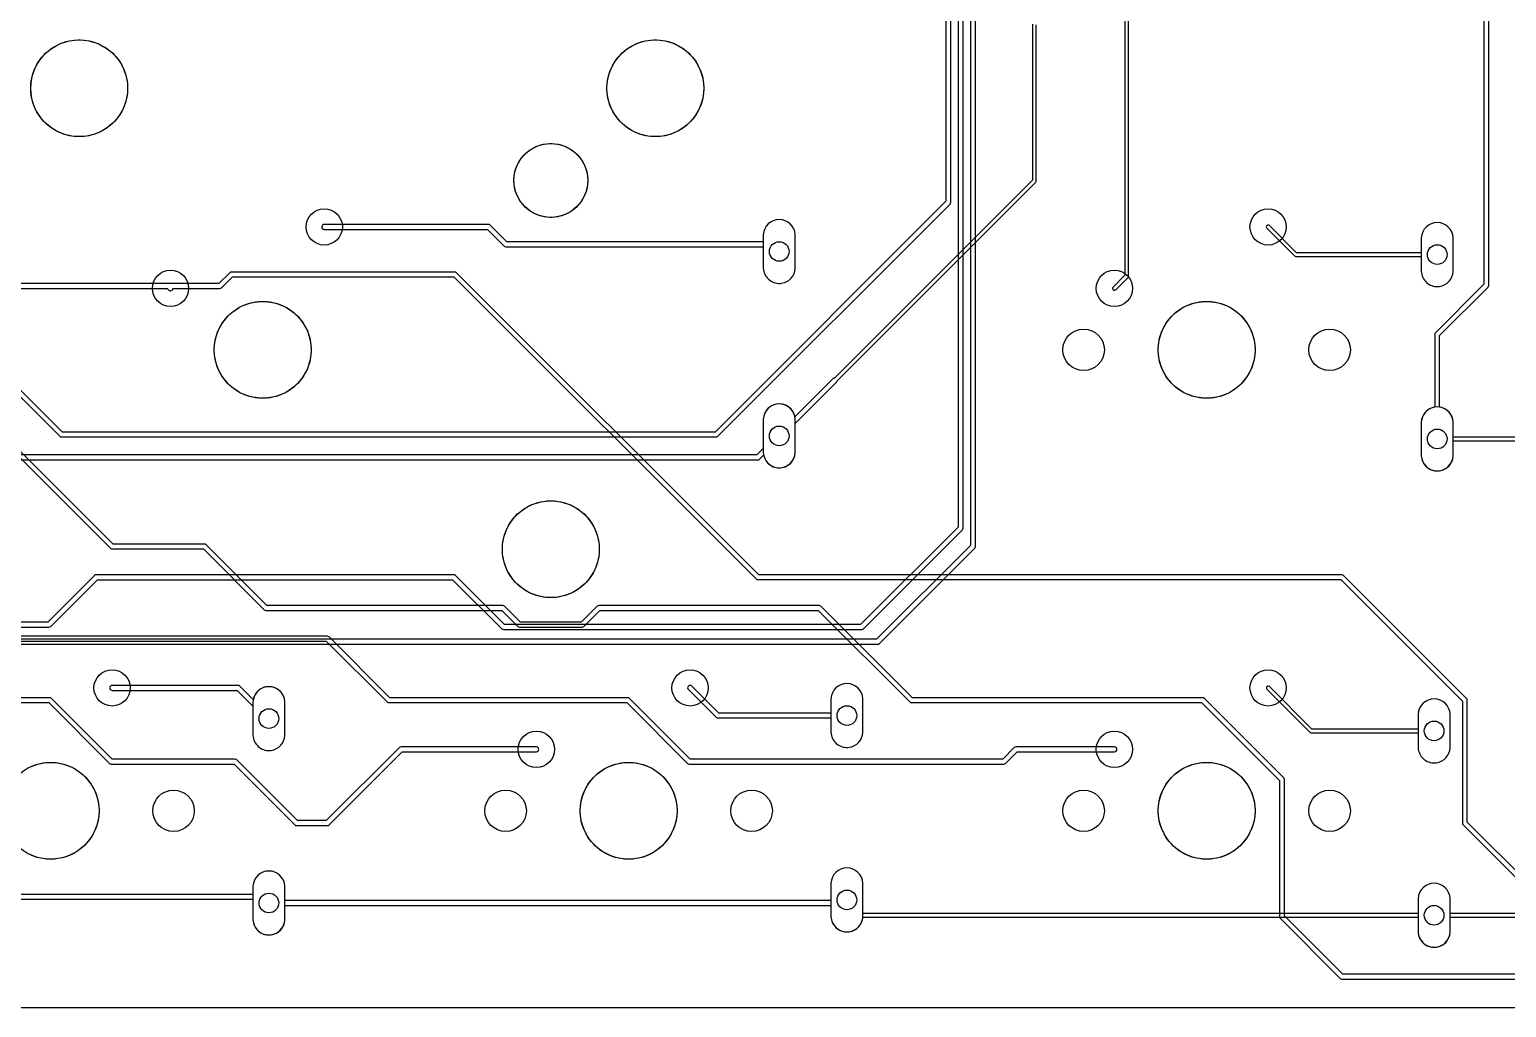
# Model space of a CAD drawing. Header units: millimetres. Extents: x 0 to 364, y 2 to 117.
# Drawn here: x 248.1 to 309.1, y 3.8 to 44.2 of the extents above; entities that cross this region are included whole.
import ezdxf

# ---------------------------------------------------------------- set-up
doc = ezdxf.new("R2010")
doc.units = ezdxf.units.MM

msp = doc.modelspace()

# ---------------------------------------------------------------- linework, layer by layer
at = {"layer": '16_copper'}
for points in [[(308.129, 54.95), (308.129, 33.696), (306.126, 31.694, 0.198912), (306.097, 31.623), (306.097, 28.619, 0.35651), (305.537, 27.998), (305.537, 26.612), (305.543, 26.548), (305.556, 26.484), (305.574, 26.422), (305.599, 26.362), (305.63, 26.305), (305.666, 26.251), (305.707, 26.201), (305.753, 26.155), (305.803, 26.114), (305.857, 26.077), (305.914, 26.047), (305.974, 26.022), (306.036, 26.003), (306.1, 25.991), (306.165, 25.984), (306.229, 25.984), (306.294, 25.991, 0.357805), (306.857, 26.612), (306.857, 27.998, 0.35651), (306.297, 28.619), (306.297, 31.582), (308.3, 33.584, 0.198912), (308.329, 33.655), (308.329, 54.991, 0.198912)], [(289.484, 44.45), (289.484, 38.005), (281.298, 29.819, 0.181075), (281.233, 29.79), (279.666, 28.223, 0.883004), (278.359, 28.125), (278.359, 26.739, 0.952079), (279.679, 26.739), (279.679, 27.949), (281.377, 29.646, 0.181856), (281.406, 29.711), (289.614, 37.919, 0.198912), (289.636, 37.973), (289.636, 44.418)], [(309.99, 8.922), (307.44, 11.471), (307.44, 16.51, 0.198912), (307.411, 16.581), (302.331, 21.661, 0.198912), (302.26, 21.69), (278.171, 21.69), (265.687, 34.175, 0.198912), (265.616, 34.204), (256.392, 34.204, 0.198912), (256.322, 34.175), (255.871, 33.725), (253.794, 33.725, 0.043004), (253.776, 33.726), (243.567, 33.726)], [(243.525, 33.523), (253.734, 33.523), (253.801, 33.456, 0.656013), (253.974, 33.525), (255.913, 33.525, 0.198912), (255.984, 33.554), (256.434, 34.004), (265.575, 34.004), (278.059, 21.519, 0.198912), (278.13, 21.49), (302.219, 21.49), (307.24, 16.469), (307.24, 11.43, 0.198912), (307.269, 11.359), (309.877, 8.751, 0.198912)], [(330.159, 5.18), (302.301, 5.18), (299.888, 7.593), (299.888, 13.229, 0.198912), (299.859, 13.299), (296.578, 16.581, 0.198912), (296.507, 16.61), (284.521, 16.61), (280.741, 20.391, 0.198912), (280.67, 20.42), (271.562, 20.42, 0.198912), (271.491, 20.391), (270.832, 19.732), (268.334, 19.732), (267.675, 20.391, 0.198912), (267.604, 20.42), (257.851, 20.42), (255.341, 22.931, 0.198912), (255.27, 22.96), (251.501, 22.96), (242.641, 31.821, 0.198912)], [(242.529, 31.65), (251.389, 22.789, 0.198912), (251.46, 22.76), (255.229, 22.76), (257.739, 20.249, 0.198912), (257.81, 20.22), (267.563, 20.22), (268.222, 19.561, 0.198912), (268.292, 19.532), (270.874, 19.532, 0.198912), (270.944, 19.561), (271.603, 20.22), (280.629, 20.22), (284.409, 16.439, 0.198912), (284.48, 16.41), (296.466, 16.41), (299.688, 13.187), (299.688, 7.552, 0.198912), (299.717, 7.481), (302.189, 5.009, 0.198912), (302.26, 4.98), (330.2, 4.98, 0.198912)], [(241.3, 18.948), (260.308, 18.948), (262.818, 16.438, 0.198912), (262.89, 16.408), (272.718, 16.408), (275.228, 13.898, 0.198912), (275.3, 13.868), (288.29, 13.868, 0.198912), (288.362, 13.898), (288.84, 14.376), (292.862, 14.376, 1), (292.862, 14.58), (288.798, 14.58, 0.198912), (288.726, 14.55), (288.248, 14.072), (275.342, 14.072), (272.832, 16.582, 0.198912), (272.76, 16.612), (262.932, 16.612), (260.422, 19.122, 0.198912), (260.35, 19.152), (241.342, 19.152)], [(237.49, 16.408), (248.842, 16.408), (251.352, 13.898, 0.198912), (251.424, 13.868), (256.498, 13.868), (259.008, 11.358, 0.198912), (259.08, 11.328), (260.35, 11.328, 0.198912), (260.422, 11.358), (263.44, 14.376), (268.986, 14.376, 1), (268.986, 14.58), (263.398, 14.58, 0.198912), (263.326, 14.55), (260.308, 11.532), (259.122, 11.532), (256.612, 14.042, 0.198912), (256.54, 14.072), (251.466, 14.072), (248.956, 16.582, 0.198912), (248.884, 16.612), (237.532, 16.612)]]:
    msp.add_lwpolyline(points, format="xyb", dxfattribs=at)
for points in [[(279.116, 33.738, 0.357805), (279.679, 34.359), (279.679, 35.745, 0.952079), (278.359, 35.745), (278.359, 34.359), (278.365, 34.295), (278.378, 34.231), (278.396, 34.169), (278.421, 34.109), (278.452, 34.052), (278.488, 33.998), (278.529, 33.948), (278.575, 33.902), (278.625, 33.861), (278.679, 33.824), (278.736, 33.794), (278.796, 33.769), (278.858, 33.75), (278.922, 33.738), (278.987, 33.731), (279.051, 33.731)], [(306.294, 33.611, 0.357805), (306.857, 34.232), (306.857, 35.618, 0.952079), (305.537, 35.618), (305.537, 34.232), (305.543, 34.168), (305.556, 34.104), (305.574, 34.042), (305.599, 33.982), (305.63, 33.925), (305.666, 33.871), (305.707, 33.821), (305.753, 33.775), (305.803, 33.734), (305.857, 33.697), (305.914, 33.667), (305.974, 33.642), (306.036, 33.623), (306.1, 33.611), (306.165, 33.604), (306.229, 33.604)], [(281.91, 14.561, 0.357805), (282.473, 15.182), (282.473, 16.568, 0.952079), (281.153, 16.568), (281.153, 15.182), (281.159, 15.118), (281.172, 15.054), (281.19, 14.992), (281.215, 14.932), (281.246, 14.875), (281.282, 14.821), (281.323, 14.771), (281.369, 14.725), (281.419, 14.684), (281.473, 14.647), (281.53, 14.617), (281.59, 14.592), (281.652, 14.573), (281.716, 14.561), (281.781, 14.554), (281.845, 14.554)], [(258.034, 14.434, 0.357805), (258.597, 15.055), (258.597, 16.441, 0.952079), (257.277, 16.441), (257.277, 15.055), (257.283, 14.991), (257.296, 14.927), (257.314, 14.865), (257.339, 14.805), (257.37, 14.748), (257.406, 14.694), (257.447, 14.644), (257.493, 14.598), (257.543, 14.557), (257.597, 14.52), (257.654, 14.49), (257.714, 14.465), (257.776, 14.446), (257.84, 14.434), (257.905, 14.427), (257.969, 14.427)], [(306.167, 13.926, 0.357805), (306.73, 14.547), (306.73, 15.933, 0.952079), (305.41, 15.933), (305.41, 14.547), (305.416, 14.483), (305.429, 14.419), (305.447, 14.357), (305.472, 14.297), (305.503, 14.24), (305.539, 14.186), (305.58, 14.136), (305.626, 14.09), (305.676, 14.049), (305.73, 14.012), (305.787, 13.982), (305.847, 13.957), (305.909, 13.938), (305.973, 13.926), (306.038, 13.919), (306.102, 13.919)], [(258.034, 6.814, 0.357805), (258.597, 7.435), (258.597, 8.821, 0.952079), (257.277, 8.821), (257.277, 7.435), (257.283, 7.371), (257.296, 7.307), (257.314, 7.245), (257.339, 7.185), (257.37, 7.128), (257.406, 7.074), (257.447, 7.024), (257.493, 6.978), (257.543, 6.937), (257.597, 6.9), (257.654, 6.87), (257.714, 6.845), (257.776, 6.826), (257.84, 6.814), (257.905, 6.807), (257.969, 6.807)], [(281.91, 6.941, 0.357805), (282.473, 7.562), (282.473, 8.948, 0.952079), (281.153, 8.948), (281.153, 7.562), (281.159, 7.498), (281.172, 7.434), (281.19, 7.372), (281.215, 7.312), (281.246, 7.255), (281.282, 7.201), (281.323, 7.151), (281.369, 7.105), (281.419, 7.064), (281.473, 7.027), (281.53, 6.997), (281.59, 6.972), (281.652, 6.953), (281.716, 6.941), (281.781, 6.934), (281.845, 6.934)], [(306.167, 6.306, 0.357805), (306.73, 6.927), (306.73, 8.313, 0.952079), (305.41, 8.313), (305.41, 6.927), (305.416, 6.863), (305.429, 6.799), (305.447, 6.737), (305.472, 6.677), (305.503, 6.62), (305.539, 6.566), (305.58, 6.516), (305.626, 6.47), (305.676, 6.429), (305.73, 6.392), (305.787, 6.362), (305.847, 6.337), (305.909, 6.318), (305.973, 6.306), (306.038, 6.299), (306.102, 6.299)]]:
    msp.add_lwpolyline(points, format="xyb", close=True, dxfattribs=at)
at = {"layer": '1_copper'}
for points in [[(204.597, 18.821), (283.083, 18.821, 0.198912), (283.155, 18.851), (287.092, 22.788, 0.198912), (287.122, 22.86), (287.122, 50.377), (304.872, 68.127), (304.876, 68.132, 0.182684), (304.902, 68.199), (304.902, 87.63, 0.198912), (304.872, 87.702), (302.108, 90.466), (302.108, 90.932, 1), (301.904, 90.932), (301.904, 90.424, 0.198912), (301.934, 90.352), (304.698, 87.588), (304.698, 68.241), (286.948, 50.491, 0.198912), (286.918, 50.419), (286.918, 22.902), (283.041, 19.025), (204.639, 19.025)], [(237.829, 38.887), (249.299, 27.418, 0.198912), (249.371, 27.388), (276.409, 27.388, 0.198912), (276.481, 27.418), (286.076, 37.012, 0.198912), (286.106, 37.084), (286.106, 50.885), (303.983, 68.762, 0.198912), (304.013, 68.834), (304.013, 83.947, 0.198912), (303.983, 84.019), (302.078, 85.924, 1), (301.934, 85.78), (303.809, 83.905), (303.809, 68.876), (285.932, 50.999, 0.198912), (285.902, 50.927), (285.902, 37.126), (276.367, 27.591), (249.413, 27.591), (237.943, 39.061, 0.198912)], [(286.41, 50.673), (286.41, 23.664), (282.381, 19.634), (267.67, 19.634), (265.642, 21.662, 0.198912), (265.57, 21.692), (250.812, 21.692, 0.198912), (250.74, 21.662), (248.81, 19.732), (243.772, 19.732)], [(243.73, 19.529), (248.852, 19.529, 0.198912), (248.924, 19.559), (250.854, 21.488), (265.528, 21.488), (267.556, 19.461, 0.198912), (267.627, 19.431), (282.423, 19.431, 0.198912), (282.494, 19.461), (286.584, 23.55, 0.198912), (286.614, 23.622), (286.614, 50.631)], [(231.542, 26.441), (278.13, 26.441, 0.198912), (278.202, 26.471), (278.372, 26.641, 0.883004), (279.679, 26.739), (279.679, 28.125, 0.952079), (278.359, 28.125), (278.359, 26.915), (278.088, 26.645), (231.563, 26.645)], [(324.587, 27.381), (306.857, 27.381), (306.857, 27.998, 0.952079), (305.537, 27.998), (305.537, 26.612, 0.952079), (306.857, 26.612), (306.857, 27.229), (324.587, 27.229)], [(324.46, 7.696), (306.73, 7.696), (306.73, 8.313, 0.952079), (305.41, 8.313), (305.41, 7.696), (282.48, 7.696), (282.473, 7.702), (282.473, 8.948, 0.952079), (281.153, 8.948), (281.153, 8.23), (258.597, 8.23), (258.597, 8.821, 0.952079), (257.277, 8.821), (257.277, 8.484), (234.594, 8.484)], [(234.594, 8.28), (257.277, 8.28), (257.277, 7.435, 0.952079), (258.597, 7.435), (258.597, 8.026), (281.153, 8.026), (281.153, 7.562, 0.906346), (282.467, 7.498), (282.472, 7.544), (305.41, 7.544), (305.41, 6.927, 0.952079), (306.73, 6.927), (306.73, 7.544), (324.46, 7.544)]]:
    msp.add_lwpolyline(points, format="xyb", dxfattribs=at)
for points in [[(292.879, 33.454, 0.14139), (292.916, 33.474), (293.424, 33.982, 0.198912), (293.446, 34.036), (293.446, 52.07, 0.198912), (293.424, 52.124), (292.916, 52.632, 1), (292.808, 52.524), (293.294, 52.038), (293.294, 34.068), (292.808, 33.582), (292.795, 33.564), (292.788, 33.544), (292.786, 33.522), (292.791, 33.501), (292.801, 33.482), (292.817, 33.467), (292.836, 33.456), (292.857, 33.452)], [(279.116, 33.738, 0.357805), (279.679, 34.359), (279.679, 35.745, 0.952079), (278.359, 35.745), (278.359, 35.447), (267.768, 35.447), (267.076, 36.14, 0.198912), (267.004, 36.17), (260.223, 36.17, 0.921463), (260.206, 35.968), (260.223, 35.966), (266.962, 35.966), (267.655, 35.274, 0.198912), (267.726, 35.244), (278.359, 35.244), (278.359, 34.359), (278.365, 34.295), (278.378, 34.231), (278.396, 34.169), (278.421, 34.109), (278.452, 34.052), (278.488, 33.998), (278.529, 33.948), (278.575, 33.902), (278.625, 33.861), (278.679, 33.824), (278.736, 33.794), (278.796, 33.769), (278.858, 33.75), (278.922, 33.738), (278.987, 33.731), (279.051, 33.731)], [(306.294, 33.611, 0.357805), (306.857, 34.232), (306.857, 35.618, 0.952079), (305.537, 35.618), (305.537, 35.001), (300.387, 35.001), (299.266, 36.122, 1), (299.158, 36.014), (300.301, 34.871, 0.198912), (300.355, 34.849), (305.537, 34.849), (305.537, 34.232), (305.543, 34.168), (305.556, 34.104), (305.574, 34.042), (305.599, 33.982), (305.63, 33.925), (305.666, 33.871), (305.707, 33.821), (305.753, 33.775), (305.803, 33.734), (305.857, 33.697), (305.914, 33.667), (305.974, 33.642), (306.036, 33.623), (306.1, 33.611), (306.165, 33.604), (306.229, 33.604)], [(258.034, 14.434, 0.357805), (258.597, 15.055), (258.597, 16.441, 0.883004), (257.29, 16.539), (256.739, 17.09, 0.198912), (256.667, 17.12), (251.46, 17.12, 0.921463), (251.443, 16.918), (251.46, 16.916), (256.625, 16.916), (257.277, 16.265), (257.277, 15.055), (257.283, 14.991), (257.296, 14.927), (257.314, 14.865), (257.339, 14.805), (257.37, 14.748), (257.406, 14.694), (257.447, 14.644), (257.493, 14.598), (257.543, 14.557), (257.597, 14.52), (257.654, 14.49), (257.714, 14.465), (257.776, 14.446), (257.84, 14.434), (257.905, 14.427), (257.969, 14.427)], [(281.91, 14.561, 0.357805), (282.473, 15.182), (282.473, 16.568, 0.952079), (281.153, 16.568), (281.153, 15.977), (276.521, 15.977), (275.408, 17.09, 1), (275.264, 16.946), (276.407, 15.803, 0.198912), (276.479, 15.773), (281.153, 15.773), (281.153, 15.182), (281.159, 15.118), (281.172, 15.054), (281.19, 14.992), (281.215, 14.932), (281.246, 14.875), (281.282, 14.821), (281.323, 14.771), (281.369, 14.725), (281.419, 14.684), (281.473, 14.647), (281.53, 14.617), (281.59, 14.592), (281.652, 14.573), (281.716, 14.561), (281.781, 14.554), (281.845, 14.554)], [(306.167, 13.926, 0.357805), (306.73, 14.547), (306.73, 15.933, 0.952079), (305.41, 15.933), (305.41, 15.316), (301.022, 15.316), (299.266, 17.072, 1), (299.158, 16.964), (300.936, 15.186, 0.198912), (300.99, 15.164), (305.41, 15.164), (305.41, 14.547), (305.416, 14.483), (305.429, 14.419), (305.447, 14.357), (305.472, 14.297), (305.503, 14.24), (305.539, 14.186), (305.58, 14.136), (305.626, 14.09), (305.676, 14.049), (305.73, 14.012), (305.787, 13.982), (305.847, 13.957), (305.909, 13.938), (305.973, 13.926), (306.038, 13.919), (306.102, 13.919)]]:
    msp.add_lwpolyline(points, format="xyb", close=True, dxfattribs=at)
at = {"layer": 'drills_NPTH'}
for centre, radius in [((250.101, 41.798), 2), ((273.901, 41.798), 2), ((269.583, 37.988), 1.525), ((257.683, 30.988), 2), ((296.672, 30.988), 2), ((269.583, 22.748), 2), ((248.92, 11.938), 2), ((272.796, 11.938), 2), ((296.672, 11.938), 2)]:
    msp.add_circle(centre, radius, dxfattribs=at)
at = {"layer": 'drills_PTH'}
for centre, radius in [((260.223, 36.068), 0.75), ((299.212, 36.068), 0.75), ((279.019, 35.052), 0.406), ((306.197, 34.925), 0.406), ((253.873, 33.528), 0.75), ((292.862, 33.528), 0.75), ((291.592, 30.988), 0.857), ((301.752, 30.988), 0.857), ((279.019, 27.432), 0.406), ((306.197, 27.305), 0.406), ((251.46, 17.018), 0.75), ((275.336, 17.018), 0.75), ((299.212, 17.018), 0.75), ((257.937, 15.748), 0.406), ((281.813, 15.875), 0.406), ((306.07, 15.24), 0.406), ((268.986, 14.478), 0.75), ((292.862, 14.478), 0.75), ((254, 11.938), 0.857), ((267.716, 11.938), 0.857), ((277.876, 11.938), 0.857), ((291.592, 11.938), 0.857), ((301.752, 11.938), 0.857), ((281.813, 8.255), 0.406), ((257.937, 8.128), 0.406), ((306.07, 7.62), 0.406)]:
    msp.add_circle(centre, radius, dxfattribs=at)
at = {"layer": 'holes'}
for points in [[(252.101, 41.738), (252.094, 41.617), (252.079, 41.497), (252.057, 41.378), (252.028, 41.261), (251.992, 41.145), (251.95, 41.032), (251.9, 40.922), (251.844, 40.815), (251.781, 40.712), (251.713, 40.612), (251.638, 40.517), (251.558, 40.427), (251.472, 40.341), (251.382, 40.261), (251.287, 40.186), (251.187, 40.118), (251.084, 40.055), (250.977, 39.999), (250.867, 39.949), (250.754, 39.907), (250.638, 39.871), (250.521, 39.842), (250.402, 39.82), (250.282, 39.805), (250.161, 39.798), (250.041, 39.798), (249.92, 39.805), (249.8, 39.82), (249.681, 39.842), (249.564, 39.871), (249.448, 39.907), (249.335, 39.949), (249.225, 39.999), (249.118, 40.055), (249.015, 40.118), (248.915, 40.186), (248.82, 40.261), (248.73, 40.341), (248.644, 40.427), (248.564, 40.517), (248.489, 40.612), (248.421, 40.712), (248.358, 40.815), (248.302, 40.922), (248.252, 41.032), (248.21, 41.145), (248.174, 41.261), (248.145, 41.378), (248.123, 41.497), (248.108, 41.617), (248.101, 41.738), (248.101, 41.858), (248.108, 41.979), (248.123, 42.099), (248.145, 42.218), (248.174, 42.335), (248.21, 42.451), (248.252, 42.564), (248.302, 42.674), (248.358, 42.781), (248.421, 42.884), (248.489, 42.984), (248.564, 43.079), (248.644, 43.169), (248.73, 43.255), (248.82, 43.335), (248.915, 43.41), (249.015, 43.478), (249.118, 43.541), (249.225, 43.597), (249.335, 43.647), (249.448, 43.689), (249.564, 43.725), (249.681, 43.754), (249.8, 43.776), (249.92, 43.791), (250.041, 43.798), (250.161, 43.798), (250.282, 43.791), (250.402, 43.776), (250.521, 43.754), (250.638, 43.725), (250.754, 43.689), (250.867, 43.647), (250.977, 43.597), (251.084, 43.541), (251.187, 43.478), (251.287, 43.41), (251.382, 43.335), (251.472, 43.255), (251.558, 43.169), (251.638, 43.079), (251.713, 42.984), (251.781, 42.884), (251.844, 42.781), (251.9, 42.674), (251.95, 42.564), (251.992, 42.451), (252.028, 42.335), (252.057, 42.218), (252.079, 42.099), (252.094, 41.979), (252.101, 41.858), (252.101, 41.738)], [(275.901, 41.738), (275.894, 41.617), (275.879, 41.497), (275.857, 41.378), (275.828, 41.261), (275.792, 41.145), (275.75, 41.032), (275.7, 40.922), (275.644, 40.815), (275.581, 40.712), (275.513, 40.612), (275.438, 40.517), (275.358, 40.427), (275.272, 40.341), (275.182, 40.261), (275.087, 40.186), (274.987, 40.118), (274.884, 40.055), (274.777, 39.999), (274.667, 39.949), (274.554, 39.907), (274.438, 39.871), (274.321, 39.842), (274.202, 39.82), (274.082, 39.805), (273.961, 39.798), (273.841, 39.798), (273.72, 39.805), (273.6, 39.82), (273.481, 39.842), (273.364, 39.871), (273.248, 39.907), (273.135, 39.949), (273.025, 39.999), (272.918, 40.055), (272.815, 40.118), (272.715, 40.186), (272.62, 40.261), (272.53, 40.341), (272.444, 40.427), (272.364, 40.517), (272.289, 40.612), (272.221, 40.712), (272.158, 40.815), (272.102, 40.922), (272.052, 41.032), (272.01, 41.145), (271.974, 41.261), (271.945, 41.378), (271.923, 41.497), (271.908, 41.617), (271.901, 41.738), (271.901, 41.858), (271.908, 41.979), (271.923, 42.099), (271.945, 42.218), (271.974, 42.335), (272.01, 42.451), (272.052, 42.564), (272.102, 42.674), (272.158, 42.781), (272.221, 42.884), (272.289, 42.984), (272.364, 43.079), (272.444, 43.169), (272.53, 43.255), (272.62, 43.335), (272.715, 43.41), (272.815, 43.478), (272.918, 43.541), (273.025, 43.597), (273.135, 43.647), (273.248, 43.689), (273.364, 43.725), (273.481, 43.754), (273.6, 43.776), (273.72, 43.791), (273.841, 43.798), (273.961, 43.798), (274.082, 43.791), (274.202, 43.776), (274.321, 43.754), (274.438, 43.725), (274.554, 43.689), (274.667, 43.647), (274.777, 43.597), (274.884, 43.541), (274.987, 43.478), (275.087, 43.41), (275.182, 43.335), (275.272, 43.255), (275.358, 43.169), (275.438, 43.079), (275.513, 42.984), (275.581, 42.884), (275.644, 42.781), (275.7, 42.674), (275.75, 42.564), (275.792, 42.451), (275.828, 42.335), (275.857, 42.218), (275.879, 42.099), (275.894, 41.979), (275.901, 41.858), (275.901, 41.738)], [(271.108, 37.934), (271.1, 37.825), (271.085, 37.717), (271.062, 37.611), (271.031, 37.506), (270.993, 37.404), (270.948, 37.305), (270.895, 37.209), (270.836, 37.118), (270.771, 37.031), (270.7, 36.948), (270.623, 36.871), (270.541, 36.8), (270.453, 36.735), (270.362, 36.676), (270.266, 36.623), (270.167, 36.578), (270.065, 36.54), (269.96, 36.509), (269.854, 36.486), (269.746, 36.471), (269.637, 36.463), (269.529, 36.463), (269.42, 36.471), (269.312, 36.486), (269.206, 36.509), (269.101, 36.54), (268.999, 36.578), (268.9, 36.623), (268.804, 36.676), (268.713, 36.735), (268.625, 36.8), (268.543, 36.871), (268.466, 36.948), (268.395, 37.031), (268.33, 37.118), (268.271, 37.209), (268.218, 37.305), (268.173, 37.404), (268.135, 37.506), (268.104, 37.611), (268.081, 37.717), (268.066, 37.825), (268.058, 37.934), (268.058, 38.042), (268.066, 38.151), (268.081, 38.259), (268.104, 38.365), (268.135, 38.47), (268.173, 38.572), (268.218, 38.671), (268.271, 38.767), (268.33, 38.858), (268.395, 38.946), (268.466, 39.028), (268.543, 39.105), (268.625, 39.176), (268.713, 39.241), (268.804, 39.3), (268.9, 39.353), (268.999, 39.398), (269.101, 39.436), (269.206, 39.467), (269.312, 39.49), (269.42, 39.505), (269.529, 39.513), (269.637, 39.513), (269.746, 39.505), (269.854, 39.49), (269.96, 39.467), (270.065, 39.436), (270.167, 39.398), (270.266, 39.353), (270.362, 39.3), (270.453, 39.241), (270.541, 39.176), (270.623, 39.105), (270.7, 39.028), (270.771, 38.946), (270.836, 38.858), (270.895, 38.767), (270.948, 38.671), (270.993, 38.572), (271.031, 38.47), (271.062, 38.365), (271.085, 38.259), (271.1, 38.151), (271.108, 38.042), (271.108, 37.934)], [(259.683, 30.928), (259.676, 30.807), (259.661, 30.687), (259.639, 30.568), (259.61, 30.451), (259.574, 30.335), (259.532, 30.222), (259.482, 30.112), (259.426, 30.005), (259.363, 29.902), (259.295, 29.802), (259.22, 29.707), (259.14, 29.617), (259.054, 29.531), (258.964, 29.451), (258.869, 29.376), (258.769, 29.308), (258.666, 29.245), (258.559, 29.189), (258.449, 29.139), (258.336, 29.097), (258.22, 29.061), (258.103, 29.032), (257.984, 29.01), (257.864, 28.995), (257.743, 28.988), (257.623, 28.988), (257.502, 28.995), (257.382, 29.01), (257.263, 29.032), (257.146, 29.061), (257.03, 29.097), (256.917, 29.139), (256.807, 29.189), (256.7, 29.245), (256.597, 29.308), (256.497, 29.376), (256.402, 29.451), (256.312, 29.531), (256.226, 29.617), (256.146, 29.707), (256.071, 29.802), (256.003, 29.902), (255.94, 30.005), (255.884, 30.112), (255.834, 30.222), (255.792, 30.335), (255.756, 30.451), (255.727, 30.568), (255.705, 30.687), (255.69, 30.807), (255.683, 30.928), (255.683, 31.048), (255.69, 31.169), (255.705, 31.289), (255.727, 31.408), (255.756, 31.525), (255.792, 31.641), (255.834, 31.754), (255.884, 31.864), (255.94, 31.971), (256.003, 32.074), (256.071, 32.174), (256.146, 32.269), (256.226, 32.359), (256.312, 32.445), (256.402, 32.525), (256.497, 32.6), (256.597, 32.668), (256.7, 32.731), (256.807, 32.787), (256.917, 32.837), (257.03, 32.879), (257.146, 32.915), (257.263, 32.944), (257.382, 32.966), (257.502, 32.981), (257.623, 32.988), (257.743, 32.988), (257.864, 32.981), (257.984, 32.966), (258.103, 32.944), (258.22, 32.915), (258.336, 32.879), (258.449, 32.837), (258.559, 32.787), (258.666, 32.731), (258.769, 32.668), (258.869, 32.6), (258.964, 32.525), (259.054, 32.445), (259.14, 32.359), (259.22, 32.269), (259.295, 32.174), (259.363, 32.074), (259.426, 31.971), (259.482, 31.864), (259.532, 31.754), (259.574, 31.641), (259.61, 31.525), (259.639, 31.408), (259.661, 31.289), (259.676, 31.169), (259.683, 31.048), (259.683, 30.928)], [(298.672, 30.928), (298.665, 30.807), (298.65, 30.687), (298.629, 30.568), (298.6, 30.451), (298.564, 30.335), (298.521, 30.222), (298.471, 30.112), (298.415, 30.005), (298.352, 29.901), (298.284, 29.802), (298.209, 29.707), (298.129, 29.616), (298.044, 29.531), (297.953, 29.451), (297.858, 29.376), (297.759, 29.308), (297.655, 29.245), (297.548, 29.189), (297.438, 29.139), (297.325, 29.096), (297.209, 29.06), (297.092, 29.031), (296.973, 29.01), (296.853, 28.995), (296.732, 28.988), (296.612, 28.988), (296.491, 28.995), (296.371, 29.01), (296.252, 29.031), (296.135, 29.06), (296.019, 29.096), (295.906, 29.139), (295.796, 29.189), (295.689, 29.245), (295.585, 29.308), (295.486, 29.376), (295.391, 29.451), (295.3, 29.531), (295.215, 29.616), (295.135, 29.707), (295.06, 29.802), (294.992, 29.901), (294.929, 30.005), (294.873, 30.112), (294.823, 30.222), (294.78, 30.335), (294.744, 30.451), (294.715, 30.568), (294.694, 30.687), (294.679, 30.807), (294.672, 30.928), (294.672, 31.048), (294.679, 31.169), (294.694, 31.289), (294.715, 31.408), (294.744, 31.525), (294.78, 31.641), (294.823, 31.754), (294.873, 31.864), (294.929, 31.971), (294.992, 32.075), (295.06, 32.174), (295.135, 32.269), (295.215, 32.36), (295.3, 32.445), (295.391, 32.525), (295.486, 32.6), (295.585, 32.668), (295.689, 32.731), (295.796, 32.787), (295.906, 32.837), (296.019, 32.88), (296.135, 32.916), (296.252, 32.945), (296.371, 32.966), (296.491, 32.981), (296.612, 32.988), (296.732, 32.988), (296.853, 32.981), (296.973, 32.966), (297.092, 32.945), (297.209, 32.916), (297.325, 32.88), (297.438, 32.837), (297.548, 32.787), (297.655, 32.731), (297.759, 32.668), (297.858, 32.6), (297.953, 32.525), (298.044, 32.445), (298.129, 32.36), (298.209, 32.269), (298.284, 32.174), (298.352, 32.075), (298.415, 31.971), (298.471, 31.864), (298.521, 31.754), (298.564, 31.641), (298.6, 31.525), (298.629, 31.408), (298.65, 31.289), (298.665, 31.169), (298.672, 31.048), (298.672, 30.928)], [(271.583, 22.688), (271.576, 22.567), (271.561, 22.447), (271.539, 22.328), (271.51, 22.211), (271.474, 22.095), (271.432, 21.982), (271.382, 21.872), (271.326, 21.765), (271.263, 21.662), (271.195, 21.562), (271.12, 21.467), (271.04, 21.377), (270.954, 21.291), (270.864, 21.211), (270.769, 21.136), (270.669, 21.068), (270.566, 21.005), (270.459, 20.949), (270.349, 20.899), (270.236, 20.857), (270.12, 20.821), (270.003, 20.792), (269.884, 20.77), (269.764, 20.755), (269.643, 20.748), (269.523, 20.748), (269.402, 20.755), (269.282, 20.77), (269.163, 20.792), (269.046, 20.821), (268.93, 20.857), (268.817, 20.899), (268.707, 20.949), (268.6, 21.005), (268.497, 21.068), (268.397, 21.136), (268.302, 21.211), (268.212, 21.291), (268.126, 21.377), (268.046, 21.467), (267.971, 21.562), (267.903, 21.662), (267.84, 21.765), (267.784, 21.872), (267.734, 21.982), (267.692, 22.095), (267.656, 22.211), (267.627, 22.328), (267.605, 22.447), (267.59, 22.567), (267.583, 22.688), (267.583, 22.808), (267.59, 22.929), (267.605, 23.049), (267.627, 23.168), (267.656, 23.285), (267.692, 23.401), (267.734, 23.514), (267.784, 23.624), (267.84, 23.731), (267.903, 23.834), (267.971, 23.934), (268.046, 24.029), (268.126, 24.119), (268.212, 24.205), (268.302, 24.285), (268.397, 24.36), (268.497, 24.428), (268.6, 24.491), (268.707, 24.547), (268.817, 24.597), (268.93, 24.639), (269.046, 24.675), (269.163, 24.704), (269.282, 24.726), (269.402, 24.741), (269.523, 24.748), (269.643, 24.748), (269.764, 24.741), (269.884, 24.726), (270.003, 24.704), (270.12, 24.675), (270.236, 24.639), (270.349, 24.597), (270.459, 24.547), (270.566, 24.491), (270.669, 24.428), (270.769, 24.36), (270.864, 24.285), (270.954, 24.205), (271.04, 24.119), (271.12, 24.029), (271.195, 23.934), (271.263, 23.834), (271.326, 23.731), (271.382, 23.624), (271.432, 23.514), (271.474, 23.401), (271.51, 23.285), (271.539, 23.168), (271.561, 23.049), (271.576, 22.929), (271.583, 22.808), (271.583, 22.688)], [(274.796, 11.878), (274.789, 11.757), (274.774, 11.637), (274.753, 11.518), (274.724, 11.401), (274.688, 11.285), (274.645, 11.172), (274.595, 11.062), (274.539, 10.955), (274.476, 10.851), (274.408, 10.752), (274.333, 10.657), (274.253, 10.566), (274.168, 10.481), (274.077, 10.401), (273.982, 10.326), (273.883, 10.258), (273.779, 10.195), (273.672, 10.139), (273.562, 10.089), (273.449, 10.046), (273.333, 10.01), (273.216, 9.981), (273.097, 9.96), (272.977, 9.945), (272.856, 9.938), (272.736, 9.938), (272.615, 9.945), (272.495, 9.96), (272.376, 9.981), (272.259, 10.01), (272.143, 10.046), (272.03, 10.089), (271.92, 10.139), (271.813, 10.195), (271.709, 10.258), (271.61, 10.326), (271.515, 10.401), (271.424, 10.481), (271.339, 10.566), (271.259, 10.657), (271.184, 10.752), (271.116, 10.851), (271.053, 10.955), (270.997, 11.062), (270.947, 11.172), (270.904, 11.285), (270.868, 11.401), (270.839, 11.518), (270.818, 11.637), (270.803, 11.757), (270.796, 11.878), (270.796, 11.998), (270.803, 12.119), (270.818, 12.239), (270.839, 12.358), (270.868, 12.475), (270.904, 12.591), (270.947, 12.704), (270.997, 12.814), (271.053, 12.921), (271.116, 13.025), (271.184, 13.124), (271.259, 13.219), (271.339, 13.31), (271.424, 13.395), (271.515, 13.475), (271.61, 13.55), (271.709, 13.618), (271.813, 13.681), (271.92, 13.737), (272.03, 13.787), (272.143, 13.83), (272.259, 13.866), (272.376, 13.895), (272.495, 13.916), (272.615, 13.931), (272.736, 13.938), (272.856, 13.938), (272.977, 13.931), (273.097, 13.916), (273.216, 13.895), (273.333, 13.866), (273.449, 13.83), (273.562, 13.787), (273.672, 13.737), (273.779, 13.681), (273.883, 13.618), (273.982, 13.55), (274.077, 13.475), (274.168, 13.395), (274.253, 13.31), (274.333, 13.219), (274.408, 13.124), (274.476, 13.025), (274.539, 12.921), (274.595, 12.814), (274.645, 12.704), (274.688, 12.591), (274.724, 12.475), (274.753, 12.358), (274.774, 12.239), (274.789, 12.119), (274.796, 11.998), (274.796, 11.878)], [(298.672, 11.878), (298.665, 11.757), (298.65, 11.637), (298.629, 11.518), (298.6, 11.401), (298.564, 11.285), (298.521, 11.172), (298.471, 11.062), (298.415, 10.955), (298.352, 10.851), (298.284, 10.752), (298.209, 10.657), (298.129, 10.566), (298.044, 10.481), (297.953, 10.401), (297.858, 10.326), (297.759, 10.258), (297.655, 10.195), (297.548, 10.139), (297.438, 10.089), (297.325, 10.046), (297.209, 10.01), (297.092, 9.981), (296.973, 9.96), (296.853, 9.945), (296.732, 9.938), (296.612, 9.938), (296.491, 9.945), (296.371, 9.96), (296.252, 9.981), (296.135, 10.01), (296.019, 10.046), (295.906, 10.089), (295.796, 10.139), (295.689, 10.195), (295.585, 10.258), (295.486, 10.326), (295.391, 10.401), (295.3, 10.481), (295.215, 10.566), (295.135, 10.657), (295.06, 10.752), (294.992, 10.851), (294.929, 10.955), (294.873, 11.062), (294.823, 11.172), (294.78, 11.285), (294.744, 11.401), (294.715, 11.518), (294.694, 11.637), (294.679, 11.757), (294.672, 11.878), (294.672, 11.998), (294.679, 12.119), (294.694, 12.239), (294.715, 12.358), (294.744, 12.475), (294.78, 12.591), (294.823, 12.704), (294.873, 12.814), (294.929, 12.921), (294.992, 13.025), (295.06, 13.124), (295.135, 13.219), (295.215, 13.31), (295.3, 13.395), (295.391, 13.475), (295.486, 13.55), (295.585, 13.618), (295.689, 13.681), (295.796, 13.737), (295.906, 13.787), (296.019, 13.83), (296.135, 13.866), (296.252, 13.895), (296.371, 13.916), (296.491, 13.931), (296.612, 13.938), (296.732, 13.938), (296.853, 13.931), (296.973, 13.916), (297.092, 13.895), (297.209, 13.866), (297.325, 13.83), (297.438, 13.787), (297.548, 13.737), (297.655, 13.681), (297.759, 13.618), (297.858, 13.55), (297.953, 13.475), (298.044, 13.395), (298.129, 13.31), (298.209, 13.219), (298.284, 13.124), (298.352, 13.025), (298.415, 12.921), (298.471, 12.814), (298.521, 12.704), (298.564, 12.591), (298.6, 12.475), (298.629, 12.358), (298.65, 12.239), (298.665, 12.119), (298.672, 11.998), (298.672, 11.878)]]:
    msp.add_lwpolyline(points, close=True, dxfattribs=at)
msp.add_lwpolyline([(248.044, 13.737), (248.154, 13.787), (248.267, 13.83), (248.383, 13.866), (248.5, 13.895), (248.619, 13.916), (248.739, 13.931), (248.86, 13.938), (248.98, 13.938), (249.101, 13.931), (249.221, 13.916), (249.34, 13.895), (249.457, 13.866), (249.573, 13.83), (249.686, 13.787), (249.796, 13.737), (249.903, 13.681), (250.007, 13.618), (250.106, 13.55), (250.201, 13.475), (250.292, 13.395), (250.377, 13.31), (250.457, 13.219), (250.532, 13.124), (250.6, 13.025), (250.663, 12.921), (250.719, 12.814), (250.769, 12.704), (250.812, 12.591), (250.848, 12.475), (250.877, 12.358), (250.898, 12.239), (250.913, 12.119), (250.92, 11.998), (250.92, 11.878), (250.92, 11.878), (250.913, 11.757), (250.898, 11.637), (250.877, 11.518), (250.848, 11.401), (250.812, 11.285), (250.769, 11.172), (250.719, 11.062), (250.663, 10.955), (250.6, 10.851), (250.532, 10.752), (250.457, 10.657), (250.377, 10.566), (250.292, 10.481), (250.201, 10.401), (250.106, 10.326), (250.007, 10.258), (249.903, 10.195), (249.796, 10.139), (249.686, 10.089), (249.573, 10.046), (249.457, 10.01), (249.34, 9.981), (249.221, 9.96), (249.101, 9.945), (248.98, 9.938), (248.86, 9.938), (248.739, 9.945), (248.619, 9.96), (248.5, 9.981), (248.383, 10.01), (248.267, 10.046), (248.154, 10.089), (248.044, 10.139)], dxfattribs=at)
at = {"layer": 'outline'}
msp.add_lwpolyline([(184.15, 3.81), (360.68, 3.81)], dxfattribs=at)

doc.saveas('drawing.dxf')
